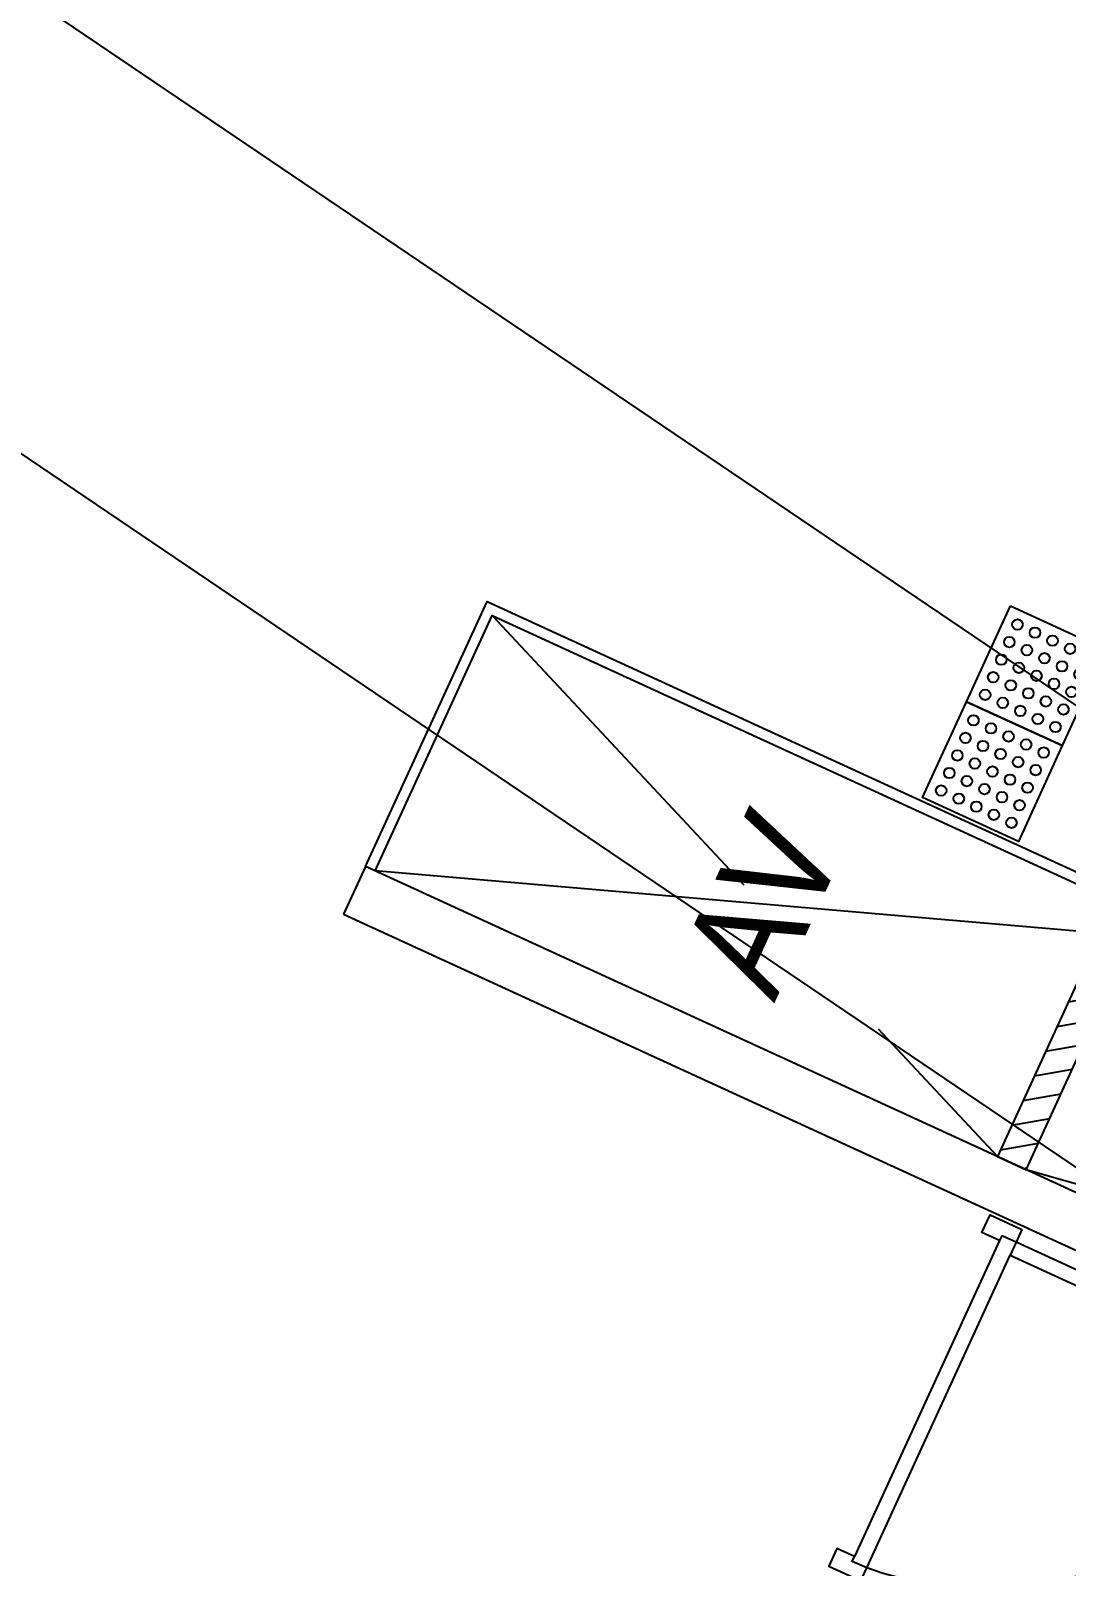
# Model space of a CAD drawing. Header units: millimetres. Extents: x -21000 to 567700, y 435000 to 850800.
# Drawn here: x 49521 to 52470, y 721113 to 725484 of the extents above; entities that cross this region are included whole.
import ezdxf
from ezdxf.enums import TextEntityAlignment as Align
from ezdxf.xclip import XClip

# ---------------------------------------------------------------- set-up
doc = ezdxf.new("R2010")
doc.units = ezdxf.units.MM
doc.header["$LTSCALE"] = 700
doc.header["$XCLIPFRAME"] = 2
for name, pattern in [('AB_Pbase$0$AB_Pbase$0$HID', [2.3, 1.5, -0.8]), ('AB_Pbase$0$HID', [2.3, 1.5, -0.8]), ('AB_Pbase$0$주차장기둥$0$CEN', [62, 60, -1, 0, -1])]:
    doc.linetypes.add(name, pattern=pattern)
doc.layers.get('0').update_dxf_attribs({"color": 2})
for name, color, linetype in [('AB_Pbase$0$AB_Pbase$0$AB_Shops$0$AB_Shops$0$점자블럭', 5, 'Continuous'), ('AB_Pbase$0$AB_Pbase$0$AB_Shops$0$FIN', 6, 'Continuous'), ('AB_Pbase$0$AB_Pbase$0$DOOR', 4, 'Continuous'), ('AB_Pbase$0$AB_Pbase$0$ELE8', 8, 'Continuous'), ('AB_Pbase$0$AB_Pbase$0$void', 1, 'AB_Pbase$0$AB_Pbase$0$HID'), ('AB_Pbase$0$AB_Pbase$0$WIN', 4, 'Continuous'), ('AB_Pbase$0$AB_Pbase$0$WIN1', 1, 'Continuous'), ('AB_Pbase$0$HAT-BR', 5, 'Continuous'), ('AB_Pbase$0$TEX', 3, 'Continuous'), ('AB_Pbase$0$void', 1, 'AB_Pbase$0$HID'), ('AB_Pbase$0$주차장기둥$0$CEN_P', 244, 'AB_Pbase$0$주차장기둥$0$CEN'), ('MAK2', 7, 'Continuous')]:
    doc.layers.add(name, color=color, linetype=linetype)
doc.layers.add('AB_Pbase$0$Defponts', color=161, linetype='Continuous', plot=False)
doc.styles.add('AB_Pbase$0$돋음체', font='malgun.ttf')

# ---------------------------------------------------------------- blocks, each defined once
blk = doc.blocks.new('AB_Pbase$0$AB_Pbase$0$AB_Shops$0$AB_Shops$0$점자블럭')
at = {"layer": 'AB_Pbase$0$AB_Pbase$0$AB_Shops$0$AB_Shops$0$점자블럭', "extrusion": (0, 0, -1)}
blk.add_lwpolyline([(0, 0), (300, 0), (300, 300), (0, 300)], close=True, dxfattribs=at)
at = {"layer": 'AB_Pbase$0$AB_Pbase$0$AB_Shops$0$AB_Shops$0$점자블럭', "color": 250}
for centre in [(-259.9999998714775, 259.9999995172256), (-204.9999998714775, 259.9999995172256), (-149.9999998714775, 259.9999995172256), (-94.99999987147748, 259.9999995172256), (-39.99999987147749, 259.9999995172256), (-259.9999996945262, 204.9999995172257), (-204.9999996945262, 204.9999995172257), (-149.9999996945262, 204.9999995172257), (-94.9999996945262, 204.9999995172257), (-39.9999996945262, 204.9999995172257), (-259.9999996783445, 149.9999993076781), (-204.9999996783445, 149.9999993076781), (-149.9999996783444, 149.9999993076781), (-94.99999967834447, 149.9999993076781), (-39.99999967834447, 149.9999993076781), (-259.9999996622791, 94.99999951722565), (-204.9999996622791, 94.99999951722565), (-149.9999996622791, 94.99999951722565), (-94.99999966227917, 94.99999951722565), (-39.99999966227915, 94.99999951722565), (-259.9999991634395, 39.99999951722566), (-204.9999991634395, 39.99999951722566), (-149.9999991634395, 39.99999951722566), (-94.9999991634395, 39.99999951722566), (-39.9999991634395, 39.99999951722566)]:
    blk.add_circle(centre, 15, dxfattribs=at)
blk = doc.blocks.new('AB_Pbase$0$AB_Pbase$0$A$C2B26199C')
at = {"layer": 'AB_Pbase$0$AB_Pbase$0$ELE8'}
for p, q in [((1099.88966476405, 2015.979107109612), (1099.889664763934, 1035.979107109611)), ((1054.889664763934, 1010.979107109611), (1054.889664763934, 2000.979107109611))]:
    blk.add_line(p, q, dxfattribs=at)
at = {"layer": 'AB_Pbase$0$AB_Pbase$0$WIN'}
for points in [[(1054.889664763934, 2000.979107109611), (999.8896647639339, 2000.979107109611), (999.8896647639339, 2055.979107109612), (1099.889664763934, 2055.979107109612), (1099.889664763934, 2015.979107109612), (1054.889664763934, 2015.979107109612)], [(1054.889664763934, 1010.979107109611), (999.8896647639339, 1010.979107109611), (999.8896647639339, 955.9791071096114), (1099.889664763934, 955.9791071096114), (1099.889664763934, 995.9791071096114), (1054.889664763934, 995.9791071096114)], [(1099.889664763934, 995.9791071096114), (1099.889664763934, 1035.979107109611), (2019.889664763934, 1035.979107109611), (2019.889664763934, 995.9791071096114)]]:
    blk.add_lwpolyline(points, close=True, dxfattribs=at)
at = {"layer": 'AB_Pbase$0$AB_Pbase$0$WIN1'}
blk.add_arc((1009.992684454773, 1009.99359545805), 1009.994216182302, 359.2049491065488, 84.89349267362634, dxfattribs=at)
blk = doc.blocks.new('AB_Pbase$0$AB_Pbase_지하1층_골조')
for p, q in [((50474.64328710685, 723105.2054056348), (50412.08628280489, 722968.8726465041)), ((54501.00517399595, 721257.6884996862), (50474.64328710685, 723105.2054056348)), ((50412.08628280489, 722968.8726465041), (54438.44688846142, 721121.3563284513))]:
    blk.add_line(p, q)
blk = doc.blocks.new('AB_Pbase$0$주차장기둥$0$cen 1bl 지하')
at = {"layer": 'AB_Pbase$0$주차장기둥$0$CEN_P', "color": 5}
blk.add_line((-6399.851964357891, 38422.19904794544), (137746.9405417815, 25630.0437706965), dxfattribs=at)
blk = doc.blocks.new('AB_Pbase$0$주차장기둥')
at = {"rotation": 1.99999810188403}
blk.add_blockref('AB_Pbase$0$주차장기둥$0$cen 1bl 지하', (-253925.7830964138, 27513.87086453778), dxfattribs=at)
blk = doc.blocks.new('AB_Pbase')
at = {"layer": 'AB_Pbase$0$HAT-BR'}
h = blk.add_hatch(dxfattribs=at)
h.set_pattern_fill('ANSI31', color=256, scale=20, angle=145)
h.set_pattern_definition([(189.9999999999997, (0, 0), (11.02665928185004, -62.53529231627521), [])])
edge = h.paths.add_edge_path()
edge.add_line((56186.59785169744, 723972.0358549951), (54823.26943040031, 724597.6062787184))
edge.add_line((54823.26943040035, 724597.6062787184), (54543.83206097807, 723988.6606672924))
edge.add_line((54543.83206097808, 723988.6606672924), (53316.83727517005, 724551.6736846945))
edge.add_line((53316.83727517016, 724551.6736846946), (53358.54806856046, 724642.5593811355))
edge.add_line((53358.54806856034, 724642.5593811354), (54403.76632876705, 724162.9554794813))
edge.add_line((54403.76632876715, 724162.9554794811), (54724.90175729128, 724862.7926299793))
edge.add_line((54724.9017572913, 724862.7926299794), (54906.67876947052, 724779.3832909144))
edge.add_line((54906.67876947025, 724779.3832909144), (55215.29332402802, 725451.958236016))
edge.add_line((55215.29332402819, 725451.958236016), (55397.07033619107, 725368.548896916))
edge.add_line((55397.07033619112, 725368.548896916), (55088.4557816433, 724695.973951852))
edge.add_line((55088.4557816433, 724695.9739518522), (56270.00719075246, 724153.8128671347))
edge.add_line((56270.00719075231, 724153.8128671348), (56186.59747992812, 723972.0360255827))
edge.add_line((54651.1421249305, 721584.8874279571), (54688.67586632462, 721666.6872950797))
edge.add_line((54688.67586632458, 721666.6872950797), (52543.70668533581, 722650.9176967002))
edge.add_line((52543.70668533581, 722650.9176967002), (52960.73766401203, 723559.8101110241))
edge.add_line((52960.73766401206, 723559.8101110241), (52878.93769559245, 723597.3444571726))
edge.add_line((52878.93769559253, 723597.3444571723), (52274.23601697763, 722279.4536218795))
edge.add_line((52274.23601697763, 722279.4536218795), (52356.035672444, 722241.9194193481))
edge.add_line((52356.03567244405, 722241.9194193479), (52506.17248274007, 722569.1180412032))
edge.add_line((52506.17248273997, 722569.1180412034), (54651.14166374783, 721584.8876395966))
edge.add_line((50380.41086501163, 718032.2864254424), (49698.74706931817, 718345.0714469266))
edge.add_line((49698.74706931834, 718345.0714469266), (49661.21286677116, 718263.2717914291))
edge.add_line((49661.212866771, 718263.2717914291), (50342.87666242964, 717950.4867699442))
edge.add_line((49717.30661937904, 716587.1591786165), (49035.64282367601, 716899.9442001279))
edge.add_line((49035.6428236759, 716899.9442001279), (48998.10862113864, 716818.1445446473))
edge.add_line((48998.10862113886, 716818.1445446473), (49679.7724168177, 716505.3595232068))
h.paths.add_polyline_path([(53882.42759535446, 725568.4385827564), (53800.61756556353, 725605.9775456577), (53963.27557281736, 725960.4375490837), (53581.54417201424, 726135.5970121034), (53619.07837445667, 726217.3966676582), (54000.81009768236, 726042.2370566572), (55047.59737225258, 728323.538710565), (55129.39702771833, 728286.004507974)])
h.paths.add_polyline_path([(42880.95448236065, 697708.070218126), (42799.15482929643, 697745.6044260565), (45343.13967079875, 703289.803297506), (45424.9393262686, 703252.2690949156)])
edge = h.paths.add_edge_path()
edge.add_line((50380.41086501163, 718032.2864254424), (50342.87610964024, 717950.4870236375))
edge.add_line((49717.30661937904, 716587.1591786165), (49679.77186410389, 716505.35977681))
edge.add_line((51013.36503545766, 715431.328893207), (48469.38019398656, 709887.1300217296))
edge.add_line((48469.38019398663, 709887.1300217297), (48387.58053849105, 709924.6642242972))
edge.add_line((48387.58053849111, 709924.6642242972), (50931.56537999472, 715468.86309576))
edge.add_line((50931.56537999456, 715468.86309576), (51013.36502730626, 715431.3288754747))
edge.add_line((48219.15217679842, 709341.7989852024), (45675.16733534158, 703797.6001137563))
edge.add_line((45675.16733534167, 703797.6001137563), (45593.3676798584, 703835.134316325))
edge.add_line((45593.36767985829, 703835.134316325), (48137.35252134742, 709379.3331877879))
edge.add_line((48137.35252134748, 709379.3331877879), (48219.15216868334, 709341.7989674704))
at = {"layer": 'AB_Pbase$0$AB_Pbase$0$AB_Shops$0$FIN'}
for points in [[(50474.64329094071, 723105.2054054595), (50820.79209791374, 723859.5801146026), (52620.38451562363, 723033.8276591746)], [(52566.16844521837, 722915.6726012828), (50501.90984275573, 723092.6940045957), (50835.54724888713, 723819.8021619322), (52607.87311475948, 723006.561107412)]]:
    blk.add_lwpolyline(points, dxfattribs=at)
at = {"layer": 'AB_Pbase$0$AB_Pbase$0$void'}
blk.add_line((50835.54724888713, 723819.8021619322), (52274.23570451469, 722279.4529409717), dxfattribs=at)
at = {"layer": 'AB_Pbase$0$TEX'}
blk.add_lwpolyline([(54651.1421249305, 721584.8874279571), (54688.67586632458, 721666.6872950797), (52543.70668533581, 722650.9176967002), (52960.73766401206, 723559.8101110241), (52878.93769559253, 723597.3444571723), (52274.23601697763, 722279.4536218795), (52356.03567244405, 722241.9194193479), (52506.17248273997, 722569.1180412034), (54651.14166374783, 721584.8876395966)], dxfattribs=at)
at = {"layer": 'AB_Pbase$0$void'}
blk.add_line((54651.14122346308, 721584.8878416109), (52356.03567244405, 722241.9194193479), dxfattribs=at)
for name, p, rotation in [('AB_Pbase$0$AB_Pbase_지하1층_골조', (-6.7507498898e-06, -3.3393152989e-06), 359.9999999999999), ('AB_Pbase$0$주차장기둥', (231892.5219283827, 539971.4727125298), 329.0000000345588), ('AB_Pbase$0$AB_Pbase$0$AB_Shops$0$AB_Shops$0$점자블럭', (52311.2675869408, 723846.8118413475), 155.3517270733238), ('AB_Pbase$0$AB_Pbase$0$AB_Shops$0$AB_Shops$0$점자블럭', (52186.15357831507, 723574.1463230326), 155.3517270733238)]:
    blk.add_blockref(name, p, dxfattribs=dict(rotation=rotation))
at = {"layer": 'AB_Pbase$0$AB_Pbase$0$DOOR', "xscale": -0.9999999999999936, "rotation": 155.3517270733238}
blk.add_blockref('AB_Pbase$0$AB_Pbase$0$A$C2B26199C', (51742.85294707431, 723399.0560288875), dxfattribs=at)
at = {"layer": 'AB_Pbase$0$Defponts', "style": 'AB_Pbase$0$돋음체'}
blk.add_text('AV', height=299.9999999999996, rotation=65.35172695170627, dxfattribs=at).set_placement((51602.84778715228, 722998.2826624071), align=Align.MIDDLE)

msp = doc.modelspace()

# ---------------------------------------------------------------- block references
ref = msp.add_blockref('AB_Pbase', (1.00299076e-08, -1.3533281e-09))
XClip(ref).set_block_clipping_path([(-1.50175765e-08, 445500.00000001484), (493845.7187941075, 839949.3912975936)])

# ---------------------------------------------------------------- next in the draw order: linework, layer by layer
at = {"layer": 'MAK2'}
msp.add_line((43919.80407337084, 728049.7013934552), (99012.57270458323, 690789.2275461851), dxfattribs=at)

doc.saveas('drawing.dxf')
